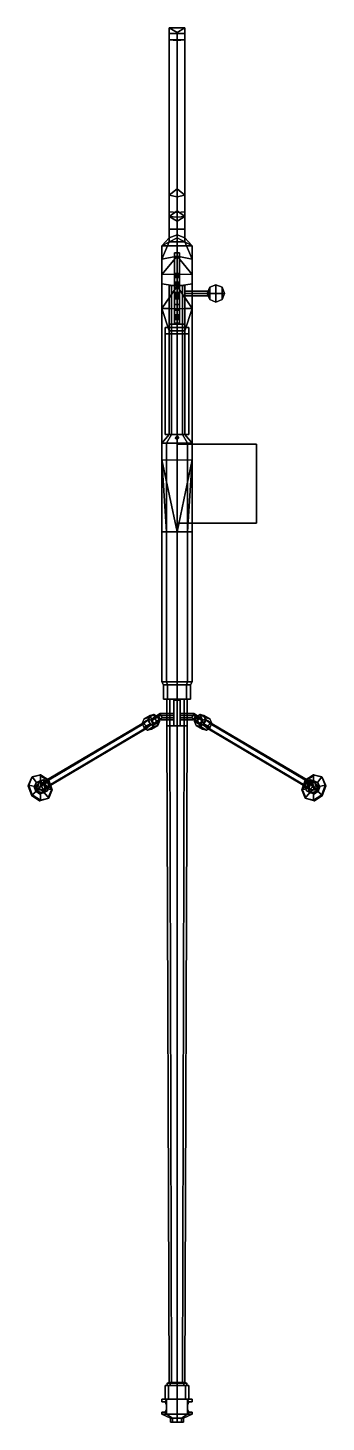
# Model space of a CAD drawing. Header units: millimetres. Extents: x -3 to 3, y -68 to 53.
# Drawn here: x -1.88 to 1.88, y 10.8 to 28.39 of the extents above; entities that cross this region are included whole.
import ezdxf

# ---------------------------------------------------------------- set-up
doc = ezdxf.new("R2010")
doc.units = ezdxf.units.MM

msp = doc.modelspace()

# ---------------------------------------------------------------- linework, layer by layer
for points in [[(-0.1, 26.07, 37.77), (-0.1, 26.07, 37.77), (-0.1, 28.39, 37.58), (-0.1, 28.32, 37.33)], [(-0.1, 26.07, 37.77), (0, 26.06, 37.83), (0, 28.33, 37.67), (-0.1, 28.39, 37.58)], [(-0.1, 28.32, 37.33), (-0.1, 28.39, 37.58), (0.1, 28.39, 37.58), (0.1, 28.32, 37.33)], [(-0.1, 28.39, 37.58), (0, 28.33, 37.67), (0, 28.33, 37.67), (0.1, 28.39, 37.58)], [(-0.1, 26.28, 37.22), (-0.1, 26.07, 37.77), (-0.1, 28.32, 37.33), (-0.1, 28.24, 36.63)], [(-0.1, 28.24, 36.63), (-0.1, 28.32, 37.33), (0.1, 28.32, 37.33), (0.1, 28.24, 36.63)], [(0.1, 28.39, 37.58), (0, 28.33, 37.67), (0, 26.06, 37.83), (0.1, 26.07, 37.77)], [(0.1, 28.32, 37.33), (0.1, 28.39, 37.58), (0.1, 26.07, 37.77)], [(0.1, 28.24, 36.63), (0.1, 28.32, 37.33), (0.1, 26.07, 37.77), (0.1, 26.28, 37.22)], [(0, 26.36, 37.08), (-0.1, 26.28, 37.22), (-0.1, 28.24, 36.63), (0, 28.23, 36.57)], [(0, 28.23, 36.57), (-0.1, 28.24, 36.63), (0.1, 28.24, 36.63), (0, 28.23, 36.57)], [(0, 28.23, 36.57), (0.1, 28.24, 36.63), (0.1, 26.28, 37.22), (0, 26.36, 37.08)], [(0, 26.26, 37.08), (-0.1, 26.28, 37.22), (-0.1, 26.28, 37.22), (0, 26.36, 37.08)], [(-0.1, 26.01, 37.05), (-0.1, 25.74, 37.62), (-0.1, 26.07, 37.77), (-0.1, 26.28, 37.22)], [(0, 26.08, 36.96), (-0.1, 26.01, 37.05), (-0.1, 26.28, 37.22), (0, 26.26, 37.08)], [(0, 26.36, 37.08), (0.1, 26.28, 37.22), (0.1, 26.28, 37.22), (0, 26.26, 37.08)], [(0, 26.26, 37.08), (0.1, 26.28, 37.22), (0.1, 26.01, 37.05), (0, 26.08, 36.96)], [(0.1, 26.28, 37.22), (0.1, 26.07, 37.77), (0.1, 25.74, 37.62), (0.1, 26.01, 37.05)], [(0, 26, 36.93), (-0.1, 26.01, 37.05), (-0.1, 26.01, 37.05), (0, 26.08, 36.96)], [(-0.1, 25.74, 37.62), (0, 25.78, 37.71), (0, 26.06, 37.83), (-0.1, 26.07, 37.77)], [(0, 26.08, 36.96), (0.1, 26.01, 37.05), (0.1, 26.01, 37.05), (0, 26, 36.93)], [(0.1, 26.07, 37.77), (0, 26.06, 37.83), (0, 25.78, 37.71), (0.1, 25.74, 37.62)], [(-0.1, 25.85, 37.24), (-0.1, 25.74, 37.62), (-0.1, 25.74, 37.62), (-0.1, 26.01, 37.05)], [(0, 25.85, 37.09), (-0.1, 25.85, 37.24), (-0.1, 26.01, 37.05), (0, 25.95, 36.95)], [(0, 25.95, 36.95), (-0.1, 26.01, 37.05), (-0.1, 26.01, 37.05), (0, 26, 36.93)], [(0, 25.95, 36.95), (0.1, 26.01, 37.05), (0.1, 25.85, 37.24), (0, 25.85, 37.09)], [(0, 26, 36.93), (0.1, 26.01, 37.05), (0.1, 26.01, 37.05), (0, 25.95, 36.95)], [(0.1, 26.01, 37.05), (0.1, 25.74, 37.62), (0.1, 25.74, 37.62), (0.1, 25.85, 37.24)], [(-0.19, 25.64, 37.67), (0, 25.74, 37.71), (0, 25.78, 37.71), (-0.1, 25.74, 37.62)], [(0, 25.74, 37.71), (-0.19, 25.64, 37.67), (-0.19, 25.64, 37.67), (0, 25.64, 37.73)], [(-0.1, 25.74, 37.62), (-0.1, 25.69, 37.35), (-0.19, 25.47, 37.43), (-0.19, 25.64, 37.67)], [(0, 25.51, 37.3), (-0.19, 25.47, 37.43), (-0.1, 25.69, 37.35), (0, 25.69, 37.24)], [(-0.1, 25.69, 37.35), (-0.1, 25.74, 37.62), (-0.1, 25.74, 37.62), (-0.1, 25.85, 37.24)], [(0, 25.69, 37.24), (-0.1, 25.69, 37.35), (-0.1, 25.85, 37.24), (0, 25.85, 37.09)], [(0, 25.85, 37.09), (0.1, 25.85, 37.24), (0.1, 25.69, 37.35), (0, 25.69, 37.24)], [(0.1, 25.74, 37.62), (0, 25.78, 37.71), (0, 25.74, 37.71), (0.19, 25.64, 37.67)], [(0.19, 25.64, 37.67), (0, 25.74, 37.71), (0, 25.64, 37.73), (0.19, 25.64, 37.67)], [(0, 25.69, 37.24), (0.1, 25.69, 37.35), (0.19, 25.47, 37.43), (0, 25.51, 37.3)], [(0.1, 25.85, 37.24), (0.1, 25.74, 37.62), (0.1, 25.74, 37.62), (0.1, 25.69, 37.35)], [(0.1, 25.69, 37.35), (0.1, 25.74, 37.62), (0.19, 25.64, 37.67), (0.19, 25.47, 37.43)], [(-0.19, 25.64, 37.67), (-0.19, 25.47, 37.43), (-0.19, 25.28, 37.36), (-0.19, 25.16, 37.86)], [(0, 25.64, 37.73), (-0.19, 25.64, 37.67), (-0.19, 25.16, 37.86), (0, 25.13, 37.94)], [(0, 25.51, 37.3), (0.19, 25.28, 37.36), (0.19, 25.28, 37.36), (-0.19, 25.28, 37.36)], [(0, 25.51, 37.3), (-0.19, 25.28, 37.36), (-0.19, 25.28, 37.36), (-0.19, 25.47, 37.43)], [(0, 25.55, 38.06), (-0.03, 25.55, 38.03), (-0.03, 25.14, 38.03), (0, 25.14, 38.06)], [(-0.03, 25.55, 38.03), (0, 25.55, 38), (0, 25.14, 38), (-0.03, 25.14, 38.03)], [(0.03, 25.55, 38.03), (0, 25.55, 38), (-0.03, 25.55, 38.03), (0, 25.55, 38.06)], [(0.19, 25.64, 37.67), (0, 25.64, 37.73), (0, 25.13, 37.94), (0.19, 25.16, 37.86)], [(0.03, 25.55, 38.03), (0, 25.55, 38.06), (0, 25.14, 38.06), (0.03, 25.14, 38.03)], [(0, 25.55, 38), (0.03, 25.55, 38.03), (0.03, 25.14, 38.03), (0, 25.14, 38)], [(0, 25.51, 37.3), (0.19, 25.47, 37.43), (0.19, 25.47, 37.43), (0.19, 25.28, 37.36)], [(0.19, 25.47, 37.43), (0.19, 25.64, 37.67), (0.19, 25.16, 37.86), (0.19, 25.28, 37.36)], [(-0.19, 25.16, 37.86), (-0.19, 25.28, 37.36), (-0.19, 24.61, 37.42), (-0.19, 24.85, 38)], [(0, 25.13, 37.94), (-0.19, 25.16, 37.86), (-0.19, 24.85, 38)], [(-0.03, 25.27, 37.17), (-0.03, 25.27, 37.24), (-0.03, 25.29, 37.25), (-0.03, 25.29, 37.16)], [(-0.03, 25.25, 37.11), (-0.03, 25.27, 37.17), (-0.03, 25.29, 37.16), (-0.03, 25.26, 37.09)], [(-0.03, 25.27, 37.24), (-0.03, 25.24, 37.29), (-0.03, 25.27, 37.29), (-0.03, 25.29, 37.25)], [(-0.03, 25.29, 37.16), (-0.03, 25.29, 37.25), (0.03, 25.29, 37.25), (0.03, 25.29, 37.16)], [(-0.03, 25.26, 37.09), (-0.03, 25.29, 37.16), (0.03, 25.29, 37.16), (0.03, 25.26, 37.09)], [(-0.03, 25.29, 37.25), (-0.03, 25.27, 37.29), (0.03, 25.27, 37.29), (0.03, 25.29, 37.25)], [(-0.03, 25.24, 37.29), (-0.03, 25.18, 37.34), (-0.03, 25.28, 37.36), (-0.03, 25.27, 37.29)], [(-0.03, 24.9, 37.38), (-0.03, 24.665, 37.415), (-0.03, 25.28, 37.36), (-0.03, 25.02, 37.37)], [(-0.03, 25.18, 37.34), (-0.03, 25.02, 37.37), (-0.03, 25.28, 37.36), (-0.03, 25.18, 37.34)], [(-0.03, 25.27, 37.29), (-0.03, 25.28, 37.36), (0.03, 25.28, 37.36), (0.03, 25.27, 37.29)], [(-0.03, 25.24, 37.29), (-0.03, 25.27, 37.24), (0.03, 25.27, 37.24), (0.03, 25.24, 37.29)], [(-0.03, 25.27, 37.24), (-0.03, 25.27, 37.17), (0.03, 25.27, 37.17), (0.03, 25.27, 37.24)], [(-0.03, 25.27, 37.17), (-0.03, 25.25, 37.11), (0.03, 25.25, 37.11), (0.03, 25.27, 37.17)], [(-0.03, 25.15, 37.06), (-0.03, 25.25, 37.11), (-0.03, 25.26, 37.09), (-0.03, 25.17, 37.03)], [(-0.03, 25.17, 37.03), (-0.03, 25.26, 37.09), (0.03, 25.26, 37.09), (0.03, 25.17, 37.03)], [(-0.03, 25.25, 37.11), (-0.03, 25.15, 37.06), (0.03, 25.15, 37.06), (0.03, 25.25, 37.11)], [(-0.03, 25.18, 37.34), (-0.03, 25.24, 37.29), (0.03, 25.24, 37.29), (0.03, 25.18, 37.34)], [(-0.03, 25.02, 37.37), (-0.03, 25.18, 37.34), (0.03, 25.18, 37.34), (0.03, 25.02, 37.37)], [(-0.03, 24.83, 37.08), (-0.03, 25.15, 37.06), (-0.03, 25.17, 37.03), (-0.03, 24.83, 37.05)], [(-0.03, 24.83, 37.05), (-0.03, 25.17, 37.03), (0.03, 25.17, 37.03), (0.03, 24.83, 37.05)], [(0.19, 25.16, 37.86), (0, 25.13, 37.94), (0.19, 24.85, 38)], [(0.03, 25.29, 37.16), (0.03, 25.29, 37.25), (0.03, 25.27, 37.24), (0.03, 25.27, 37.17)], [(0.03, 25.26, 37.09), (0.03, 25.29, 37.16), (0.03, 25.27, 37.17), (0.03, 25.25, 37.11)], [(0.03, 25.29, 37.25), (0.03, 25.27, 37.29), (0.03, 25.24, 37.29), (0.03, 25.27, 37.24)], [(0.03, 25.27, 37.29), (0.03, 25.28, 37.36), (0.03, 25.18, 37.34), (0.03, 25.24, 37.29)], [(0.03, 25.02, 37.37), (0.03, 25.28, 37.36), (0.03, 24.665, 37.415), (0.03, 24.9, 37.38)], [(0.03, 25.18, 37.34), (0.03, 25.28, 37.36), (0.03, 25.02, 37.37), (0.03, 25.18, 37.34)], [(0.03, 25.17, 37.03), (0.03, 25.26, 37.09), (0.03, 25.25, 37.11), (0.03, 25.15, 37.06)], [(0.03, 24.83, 37.05), (0.03, 25.17, 37.03), (0.03, 25.15, 37.06), (0.03, 24.83, 37.08)], [(0.19, 25.28, 37.36), (0.19, 25.16, 37.86), (0.19, 24.85, 38), (0.19, 24.61, 37.42)], [(0, 25.13, 37.94), (-0.19, 24.85, 38), (0.19, 24.85, 38)], [(-0.071, 25.14, 38.171), (-0.1, 25.14, 38.1), (-0.1, 24.65, 38.1), (-0.071, 24.65, 38.171)], [(-0.1, 25.14, 38.1), (-0.1, 25.14, 38), (-0.1, 24.57, 38), (-0.1, 24.65, 38.1)], [(0.1, 25.14, 38.1), (0.1, 25.14, 38), (-0.1, 25.14, 38), (-0.1, 25.14, 38.1)], [(0.071, 25.14, 38.171), (0.1, 25.14, 38.1), (-0.1, 25.14, 38.1), (-0.071, 25.14, 38.171)], [(0, 25.14, 38.2), (-0.071, 25.14, 38.171), (-0.071, 24.65, 38.171), (0, 24.65, 38.2)], [(0, 25.14, 38.2), (0.071, 25.14, 38.171), (-0.071, 25.14, 38.171), (0, 25.14, 38.2)], [(-0.03, 25.15, 37.06), (-0.03, 24.83, 37.08), (0.03, 24.83, 37.08), (0.03, 25.15, 37.06)], [(-0.03, 25.01, 37.26), (-0.03, 24.97, 37.34), (-0.03, 25.02, 37.37), (-0.03, 25.05, 37.3)], [(-0.03, 25.01, 37.2), (-0.03, 25.01, 37.26), (-0.03, 25.05, 37.3), (-0.03, 25.05, 37.25)], [(-0.03, 24.99, 37.14), (-0.03, 25.01, 37.2), (-0.03, 25.05, 37.25), (-0.03, 25.04, 37.17)], [(-0.03, 25.04, 37.17), (-0.03, 25.05, 37.25), (0.03, 25.05, 37.25), (0.03, 25.04, 37.17)], [(-0.03, 25.05, 37.25), (-0.03, 25.05, 37.3), (0.03, 25.05, 37.3), (0.03, 25.05, 37.25)], [(-0.03, 25.05, 37.3), (-0.03, 25.02, 37.37), (0.03, 25.02, 37.37), (0.03, 25.05, 37.3)], [(-0.03, 24.99, 37.11), (-0.03, 24.99, 37.14), (-0.03, 25.04, 37.17)], [(-0.03, 24.99, 37.11), (-0.03, 25.04, 37.17), (0.03, 25.04, 37.17), (0.03, 24.99, 37.11)], [(-0.03, 24.97, 37.34), (-0.03, 24.9, 37.38), (-0.03, 25.02, 37.37), (-0.03, 24.97, 37.34)], [(-0.03, 24.97, 37.34), (-0.03, 25.01, 37.26), (0.03, 25.01, 37.26), (0.03, 24.97, 37.34)], [(0.071, 25.14, 38.171), (0, 25.14, 38.2), (0, 24.65, 38.2), (0.071, 24.65, 38.171)], [(0.03, 25.05, 37.3), (0.03, 25.02, 37.37), (0.03, 24.97, 37.34), (0.03, 25.01, 37.26)], [(0.03, 25.05, 37.25), (0.03, 25.05, 37.3), (0.03, 25.01, 37.26), (0.03, 25.01, 37.2)], [(0.03, 25.04, 37.17), (0.03, 25.05, 37.25), (0.03, 25.01, 37.2), (0.03, 24.99, 37.14)], [(0.03, 25.04, 37.17), (0.03, 25.04, 37.17), (0.03, 24.99, 37.14), (0.03, 24.99, 37.11)], [(0.03, 24.97, 37.34), (0.03, 25.02, 37.37), (0.03, 24.9, 37.38), (0.03, 24.97, 37.34)], [(0.1, 25.14, 38.1), (0.071, 25.14, 38.171), (0.071, 24.65, 38.171), (0.1, 24.65, 38.1)], [(0.1, 25.14, 38), (0.1, 25.14, 38.1), (0.1, 24.65, 38.1), (0.1, 24.57, 38)], [(0.4, 25.04, 38.06), (0.4, 25.07, 38.03), (0.1, 25.07, 38.03), (0.1, 25.04, 38.06)], [(0.4, 25.07, 38.03), (0.4, 25.04, 38), (0.1, 25.04, 38), (0.1, 25.07, 38.03)], [(0.4, 25.01, 38.03), (0.4, 25.04, 38.06), (0.1, 25.04, 38.06), (0.1, 25.01, 38.03)], [(0.4, 25.04, 38), (0.4, 25.01, 38.03), (0.1, 25.01, 38.03), (0.1, 25.04, 38)], [(0.38, 25.04, 38.03), (0.412, 25.118, 38.03), (0.412, 25.04, 37.952), (0.38, 25.04, 38.03)], [(0.38, 25.04, 38.03), (0.412, 25.04, 38.108), (0.412, 25.118, 38.03), (0.38, 25.04, 38.03)], [(0.38, 25.04, 38.03), (0.412, 25.04, 37.952), (0.412, 24.962, 38.03), (0.38, 25.04, 38.03)], [(0.38, 25.04, 38.03), (0.412, 24.962, 38.03), (0.412, 25.04, 38.108), (0.38, 25.04, 38.03)], [(0.412, 25.118, 38.03), (0.49, 25.15, 38.03), (0.49, 25.04, 37.92), (0.412, 25.04, 37.952)], [(0.412, 25.04, 38.108), (0.49, 25.04, 38.14), (0.49, 25.15, 38.03), (0.412, 25.118, 38.03)], [(0.412, 25.04, 37.952), (0.49, 25.04, 37.92), (0.49, 24.93, 38.03), (0.412, 24.962, 38.03)], [(0.412, 24.962, 38.03), (0.49, 24.93, 38.03), (0.49, 25.04, 38.14), (0.412, 25.04, 38.108)], [(0.49, 25.15, 38.03), (0.568, 25.118, 38.03), (0.568, 25.04, 37.952), (0.49, 25.04, 37.92)], [(0.49, 25.04, 38.14), (0.568, 25.04, 38.108), (0.568, 25.118, 38.03), (0.49, 25.15, 38.03)], [(0.49, 25.04, 37.92), (0.568, 25.04, 37.952), (0.568, 24.962, 38.03), (0.49, 24.93, 38.03)], [(0.49, 24.93, 38.03), (0.568, 24.962, 38.03), (0.568, 25.04, 38.108), (0.49, 25.04, 38.14)], [(0.568, 25.118, 38.03), (0.6, 25.04, 38.03), (0.6, 25.04, 38.03), (0.568, 25.04, 37.952)], [(0.568, 25.04, 38.108), (0.6, 25.04, 38.03), (0.6, 25.04, 38.03), (0.568, 25.118, 38.03)], [(0.568, 25.04, 37.952), (0.6, 25.04, 38.03), (0.6, 25.04, 38.03), (0.568, 24.962, 38.03)], [(0.568, 24.962, 38.03), (0.6, 25.04, 38.03), (0.6, 25.04, 38.03), (0.568, 25.04, 38.108)], [(-0.19, 24.85, 38), (-0.19, 22.94, 37.51), (-0.19, 22.03, 37.77), (-0.19, 22.03, 38)], [(-0.19, 24.85, 38), (-0.19, 24.61, 37.42), (-0.19, 23.25, 37.51), (-0.19, 24.85, 38)], [(-0.19, 24.85, 38), (-0.19, 23.25, 37.51), (-0.19, 22.94, 37.51), (-0.19, 24.85, 38)], [(-0.1, 24.57, 38), (-0.19, 24.85, 38), (-0.19, 23.15, 38), (-0.1, 23.26, 38)], [(-0.1, 24.85, 38), (-0.19, 24.85, 38), (-0.19, 24.85, 38), (-0.1, 24.57, 38)], [(-0.03, 24.9, 37.38), (-0.03, 24.97, 37.34), (0.03, 24.97, 37.34), (0.03, 24.9, 37.38)], [(-0.03, 24.9, 37.38), (-0.03, 24.9, 37.38), (-0.03, 24.83, 37.38), (-0.03, 24.665, 37.415)], [(-0.03, 24.83, 37.38), (-0.03, 24.9, 37.38), (0.03, 24.9, 37.38), (0.03, 24.83, 37.38)], [(-0.03, 24.77, 37.11), (-0.03, 24.83, 37.08), (-0.03, 24.83, 37.05), (-0.03, 24.75, 37.1)], [(-0.03, 24.83, 37.38), (-0.03, 24.76, 37.32), (-0.03, 24.73, 37.32), (-0.03, 24.73, 37.35)], [(-0.03, 24.83, 37.38), (-0.03, 24.83, 37.38), (-0.03, 24.73, 37.35), (-0.03, 24.665, 37.415)], [(-0.03, 24.75, 37.1), (-0.03, 24.83, 37.05), (0.03, 24.83, 37.05), (0.03, 24.75, 37.1)], [(-0.03, 24.83, 37.08), (-0.03, 24.77, 37.11), (0.03, 24.77, 37.11), (0.03, 24.83, 37.08)], [(-0.03, 24.76, 37.32), (-0.03, 24.83, 37.38), (0.03, 24.83, 37.38), (0.03, 24.76, 37.32)], [(0.03, 24.665, 37.415), (0.03, 24.83, 37.38), (0.03, 24.9, 37.38)], [(0.03, 24.75, 37.1), (0.03, 24.83, 37.05), (0.03, 24.83, 37.08), (0.03, 24.77, 37.11)], [(0.03, 24.73, 37.35), (0.03, 24.73, 37.32), (0.03, 24.76, 37.32), (0.03, 24.83, 37.38)], [(0.03, 24.665, 37.415), (0.03, 24.73, 37.35), (0.03, 24.83, 37.38)], [(0.19, 24.85, 38), (0.1, 24.57, 38), (0.1, 23.26, 38), (0.19, 23.15, 38)], [(0.19, 24.85, 38), (0.1, 24.85, 38), (0.1, 24.57, 38), (0.19, 24.85, 38)], [(0.19, 22.94, 37.51), (0.19, 24.85, 38), (0.19, 22.03, 38), (0.19, 22.03, 37.77)], [(0.19, 24.61, 37.42), (0.19, 24.85, 38), (0.19, 24.85, 38), (0.19, 23.25, 37.51)], [(0.19, 23.25, 37.51), (0.19, 24.85, 38), (0.19, 24.85, 38), (0.19, 22.94, 37.51)], [(-0.071, 24.65, 38.191), (-0.1, 24.65, 38.12), (-0.1, 24.57, 38.12), (-0.071, 24.57, 38.191)], [(-0.1, 24.65, 38.12), (-0.1, 24.65, 38.1), (-0.1, 24.57, 38), (-0.1, 24.57, 38.12)], [(-0.071, 24.65, 38.171), (-0.1, 24.65, 38.1), (-0.1, 24.65, 38.12), (-0.071, 24.65, 38.191)], [(0, 24.65, 38.22), (-0.071, 24.65, 38.191), (-0.071, 24.57, 38.191), (0, 24.57, 38.22)], [(0, 24.65, 38.2), (-0.071, 24.65, 38.171), (-0.071, 24.65, 38.191), (0, 24.65, 38.22)], [(-0.03, 24.73, 37.17), (-0.03, 24.77, 37.11), (-0.03, 24.75, 37.1), (-0.03, 24.71, 37.17)], [(-0.03, 24.77, 37.11), (-0.03, 24.73, 37.17), (0.03, 24.73, 37.17), (0.03, 24.77, 37.11)], [(-0.03, 24.76, 37.32), (-0.03, 24.73, 37.25), (-0.03, 24.71, 37.26), (-0.03, 24.73, 37.32)], [(-0.03, 24.73, 37.25), (-0.03, 24.76, 37.32), (0.03, 24.76, 37.32), (0.03, 24.73, 37.25)], [(-0.03, 24.71, 37.17), (-0.03, 24.75, 37.1), (0.03, 24.75, 37.1), (0.03, 24.71, 37.17)], [(-0.03, 24.73, 37.25), (-0.03, 24.73, 37.17), (-0.03, 24.71, 37.17), (-0.03, 24.71, 37.26)], [(-0.03, 24.73, 37.32), (-0.03, 24.71, 37.26), (0.03, 24.71, 37.26), (0.03, 24.73, 37.32)], [(-0.03, 24.73, 37.35), (-0.03, 24.73, 37.32), (0.03, 24.73, 37.32), (0.03, 24.73, 37.35)], [(-0.03, 24.665, 37.415), (-0.03, 24.73, 37.35), (0.03, 24.73, 37.35), (0.03, 24.665, 37.415)], [(-0.03, 24.73, 37.17), (-0.03, 24.73, 37.25), (0.03, 24.73, 37.25), (0.03, 24.73, 37.17)], [(-0.03, 24.71, 37.26), (-0.03, 24.71, 37.17), (0.03, 24.71, 37.17), (0.03, 24.71, 37.26)], [(0.071, 24.65, 38.191), (0, 24.65, 38.22), (0, 24.57, 38.22), (0.071, 24.57, 38.191)], [(0.071, 24.65, 38.171), (0, 24.65, 38.2), (0, 24.65, 38.22), (0.071, 24.65, 38.191)], [(0.03, 24.71, 37.17), (0.03, 24.75, 37.1), (0.03, 24.77, 37.11), (0.03, 24.73, 37.17)], [(0.03, 24.73, 37.32), (0.03, 24.71, 37.26), (0.03, 24.73, 37.25), (0.03, 24.76, 37.32)], [(0.03, 24.71, 37.26), (0.03, 24.71, 37.17), (0.03, 24.73, 37.17), (0.03, 24.73, 37.25)], [(0.1, 24.65, 38.12), (0.071, 24.65, 38.191), (0.071, 24.57, 38.191), (0.1, 24.57, 38.12)], [(0.1, 24.65, 38.1), (0.071, 24.65, 38.171), (0.071, 24.65, 38.191), (0.1, 24.65, 38.12)], [(0.1, 24.65, 38.1), (0.1, 24.65, 38.12), (0.1, 24.57, 38.12), (0.1, 24.57, 38)], [(-0.15, 24.61, 37.42), (-0.15, 24.53, 37.07), (-0.15, 23.26, 37.29), (-0.15, 23.26, 37.51)], [(-0.15, 24.61, 37.42), (-0.15, 24.61, 37.07), (-0.15, 24.53, 37.07)], [(-0.15, 24.53, 37.07), (-0.15, 24.61, 37.07), (0.15, 24.61, 37.07), (0.15, 24.53, 37.07)], [(-0.15, 24.61, 37.07), (-0.15, 24.61, 37.42), (0.15, 24.61, 37.42), (0.15, 24.61, 37.07)], [(-0.15, 23.26, 37.29), (-0.15, 24.53, 37.07), (0.15, 24.53, 37.07), (0.15, 23.26, 37.29)], [(-0.071, 24.57, 38.101), (-0.1, 24.57, 38.03), (-0.1, 23.26, 38.03), (-0.071, 23.26, 38.101)], [(-0.1, 24.57, 38.03), (-0.1, 24.57, 38), (-0.1, 23.26, 38), (-0.1, 23.26, 38.03)], [(-0.071, 24.57, 38.191), (-0.1, 24.57, 38.12), (-0.1, 24.57, 38.03), (-0.071, 24.57, 38.101)], [(0, 24.57, 38.13), (-0.071, 24.57, 38.101), (-0.071, 23.26, 38.101), (0, 23.26, 38.13)], [(0, 24.57, 38.22), (-0.071, 24.57, 38.191), (-0.071, 24.57, 38.101), (0, 24.57, 38.13)], [(0.071, 24.57, 38.101), (0, 24.57, 38.13), (0, 23.26, 38.13), (0.071, 23.26, 38.101)], [(0.071, 24.57, 38.191), (0, 24.57, 38.22), (0, 24.57, 38.13), (0.071, 24.57, 38.101)], [(0.1, 24.57, 38.03), (0.071, 24.57, 38.101), (0.071, 23.26, 38.101), (0.1, 23.26, 38.03)], [(0.1, 24.57, 38.12), (0.071, 24.57, 38.191), (0.071, 24.57, 38.101), (0.1, 24.57, 38.03)], [(0.1, 24.57, 38), (0.1, 24.57, 38.03), (0.1, 23.26, 38.03), (0.1, 23.26, 38)], [(0.15, 24.53, 37.07), (0.15, 24.61, 37.42), (0.15, 23.26, 37.51), (0.15, 23.26, 37.29)], [(0.15, 24.61, 37.07), (0.15, 24.61, 37.42), (0.15, 24.53, 37.07)], [(-0.1, 23.26, 38.03), (-0.1, 23.26, 38), (-0.19, 23.15, 38), (-0.19, 23.15, 38.04)], [(-0.071, 23.26, 38.101), (-0.1, 23.26, 38.03), (-0.19, 23.15, 38.04), (-0.134, 23.15, 38.174)], [(-0.15, 23.26, 37.51), (-0.15, 23.26, 37.29), (0.15, 23.26, 37.29), (0.15, 23.26, 37.51)], [(0, 23.26, 38.13), (-0.071, 23.26, 38.101), (-0.134, 23.15, 38.174), (0, 23.15, 38.23)], [(0, 23.245, 37.36), (-0.025, 23.22, 37.36), (-0.025, 23.22, 37.51), (0, 23.245, 37.51)], [(-0.025, 23.22, 37.36), (0, 23.245, 37.36), (0.025, 23.22, 37.36), (0, 23.195, 37.36)], [(-0.025, 23.22, 37.36), (0, 23.195, 37.36), (0, 23.195, 37.51), (-0.025, 23.22, 37.51)], [(0.071, 23.26, 38.101), (0, 23.26, 38.13), (0, 23.15, 38.23), (0.134, 23.15, 38.174)], [(0.025, 23.22, 37.36), (0, 23.245, 37.36), (0, 23.245, 37.51), (0.025, 23.22, 37.51)], [(0, 23.195, 37.36), (0.025, 23.22, 37.36), (0.025, 23.22, 37.51), (0, 23.195, 37.51)], [(0.1, 23.26, 38.03), (0.071, 23.26, 38.101), (0.134, 23.15, 38.174), (0.19, 23.15, 38.04)], [(0.1, 23.26, 38), (0.1, 23.26, 38.03), (0.19, 23.15, 38.04), (0.19, 23.15, 38)], [(-0.134, 23.15, 38.174), (-0.19, 23.15, 38.04), (-0.19, 22.03, 38.04), (-0.134, 22.03, 38.174)], [(-0.19, 23.15, 38.04), (-0.19, 23.15, 38), (-0.19, 22.03, 38), (-0.19, 22.03, 38.04)], [(0, 23.15, 38.23), (-0.134, 23.15, 38.174), (-0.134, 22.03, 38.174), (0, 22.03, 38.23)], [(0.134, 23.15, 38.174), (0, 23.15, 38.23), (0, 22.03, 38.23), (0.134, 22.03, 38.174)], [(1, 23.14, -11.9), (1, 23.14, -12.9), (0, 23.14, -12.9), (0, 23.14, -11.9)], [(1, 23.14, -12.9), (1, 22.14, -12.9), (0, 22.14, -12.9), (0, 23.14, -12.9)], [(0, 23.14, -12.9), (0, 22.14, -12.9), (0, 22.14, -11.9), (0, 23.14, -11.9)], [(0, 23.14, -11.9), (0, 22.14, -11.9), (1, 22.14, -11.9), (1, 23.14, -11.9)], [(0.19, 23.15, 38.04), (0.134, 23.15, 38.174), (0.134, 22.03, 38.174), (0.19, 22.03, 38.04)], [(0.19, 23.15, 38), (0.19, 23.15, 38.04), (0.19, 22.03, 38.04), (0.19, 22.03, 38)], [(1, 22.14, -11.9), (1, 22.14, -12.9), (1, 23.14, -12.9), (1, 23.14, -11.9)], [(-0.19, 22.94, 37.51), (-0.19, 22.94, 37.51), (0, 22.03, 37.58), (-0.134, 22.03, 37.636)], [(-0.19, 22.94, 37.51), (-0.19, 22.94, 37.51), (-0.134, 22.03, 37.636), (-0.19, 22.03, 37.77)], [(-0.19, 22.94, 37.51), (-0.19, 22.94, 37.51), (0.19, 22.94, 37.51), (0, 22.03, 37.58)], [(0.19, 22.94, 37.51), (0.19, 22.94, 37.51), (0.134, 22.03, 37.636), (0, 22.03, 37.58)], [(0.19, 22.94, 37.51), (0.19, 22.94, 37.51), (0.19, 22.03, 37.77), (0.134, 22.03, 37.636)], [(-0.134, 22.03, 38.214), (-0.19, 22.03, 38.08), (-0.19, 20.14, 37.97), (-0.134, 20.14, 38.104)], [(-0.19, 22.03, 37.77), (-0.134, 22.03, 37.636), (-0.134, 20.14, 37.766), (-0.19, 20.14, 37.9)], [(-0.19, 22.03, 38), (-0.19, 22.03, 37.77), (-0.19, 20.14, 37.9), (-0.19, 20.14, 37.97)], [(-0.19, 22.03, 38.08), (-0.19, 22.03, 38), (-0.19, 20.14, 37.97)], [(0, 22.03, 38.27), (-0.134, 22.03, 38.214), (-0.134, 20.14, 38.104), (0, 20.14, 38.16)], [(-0.134, 22.03, 37.636), (0, 22.03, 37.58), (0, 20.14, 37.71), (-0.134, 20.14, 37.766)], [(0, 22.14, -11.9), (0, 22.14, -12.9), (1, 22.14, -12.9), (1, 22.14, -11.9)], [(0.134, 22.03, 38.214), (0, 22.03, 38.27), (0, 20.14, 38.16), (0.134, 20.14, 38.104)], [(0, 22.03, 37.58), (0.134, 22.03, 37.636), (0.134, 20.14, 37.766), (0, 20.14, 37.71)], [(0.19, 22.03, 38.08), (0.134, 22.03, 38.214), (0.134, 20.14, 38.104), (0.19, 20.14, 37.97)], [(0.134, 22.03, 37.636), (0.19, 22.03, 37.77), (0.19, 20.14, 37.9), (0.134, 20.14, 37.766)], [(0.19, 22.03, 37.77), (0.19, 22.03, 38), (0.19, 20.14, 37.97), (0.19, 20.14, 37.9)], [(0.19, 22.03, 38), (0.19, 22.03, 38.08), (0.19, 20.14, 37.97)], [(-0.134, 20.14, 38.104), (-0.19, 20.14, 37.97), (-0.17, 20.1, 37.97), (-0.12, 20.1, 38.09)], [(-0.19, 20.14, 37.9), (-0.134, 20.14, 37.766), (-0.12, 20.1, 37.85), (-0.17, 20.1, 37.97)], [(-0.19, 20.14, 37.97), (-0.19, 20.14, 37.9), (-0.17, 20.1, 37.97)], [(-0.12, 20.1, 38.09), (-0.17, 20.1, 37.97), (-0.17, 19.92, 37.97), (-0.12, 19.92, 38.09)], [(-0.17, 20.1, 37.97), (-0.12, 20.1, 37.85), (-0.12, 19.92, 37.85), (-0.17, 19.92, 37.97)], [(0, 20.14, 38.16), (-0.134, 20.14, 38.104), (-0.12, 20.1, 38.09), (0, 20.1, 38.14)], [(-0.134, 20.14, 37.766), (0, 20.14, 37.71), (0, 20.1, 37.8), (-0.12, 20.1, 37.85)], [(0, 20.1, 38.14), (-0.12, 20.1, 38.09), (-0.12, 19.92, 38.09), (0, 19.92, 38.14)], [(-0.12, 20.1, 37.85), (0, 20.1, 37.8), (0, 19.92, 37.8), (-0.12, 19.92, 37.85)], [(0.134, 20.14, 38.104), (0, 20.14, 38.16), (0, 20.1, 38.14), (0.12, 20.1, 38.09)], [(0, 20.14, 37.71), (0.134, 20.14, 37.766), (0.12, 20.1, 37.85), (0, 20.1, 37.8)], [(0.12, 20.1, 38.09), (0, 20.1, 38.14), (0, 19.92, 38.14), (0.12, 19.92, 38.09)], [(0, 20.1, 37.8), (0.12, 20.1, 37.85), (0.12, 19.92, 37.85), (0, 19.92, 37.8)], [(0.19, 20.14, 37.97), (0.134, 20.14, 38.104), (0.12, 20.1, 38.09), (0.17, 20.1, 37.97)], [(0.134, 20.14, 37.766), (0.19, 20.14, 37.9), (0.17, 20.1, 37.97), (0.12, 20.1, 37.85)], [(0.17, 20.1, 37.97), (0.12, 20.1, 38.09), (0.12, 19.92, 38.09), (0.17, 19.92, 37.97)], [(0.12, 20.1, 37.85), (0.17, 20.1, 37.97), (0.17, 19.92, 37.97), (0.12, 19.92, 37.85)], [(0.19, 20.14, 37.9), (0.19, 20.14, 37.97), (0.17, 20.1, 37.97)], [(-0.12, 19.92, 38.09), (-0.17, 19.92, 37.97), (-0.13, 19.92, 37.97), (-0.092, 19.92, 38.062)], [(-0.17, 19.92, 37.97), (-0.12, 19.92, 37.85), (-0.092, 19.92, 37.878), (-0.13, 19.92, 37.97)], [(-0.092, 19.92, 38.062), (-0.13, 19.92, 37.97), (-0.13, 19.585, 37.97), (-0.092, 19.585, 38.062)], [(-0.13, 19.92, 37.97), (-0.092, 19.92, 37.878), (-0.092, 19.585, 37.878), (-0.13, 19.585, 37.97)], [(0, 19.92, 38.14), (-0.12, 19.92, 38.09), (-0.092, 19.92, 38.062), (0, 19.92, 38.1)], [(-0.12, 19.92, 37.85), (0, 19.92, 37.8), (0, 19.92, 37.84), (-0.092, 19.92, 37.878)], [(0, 19.92, 38.1), (-0.092, 19.92, 38.062), (-0.092, 19.585, 38.062), (0, 19.585, 38.1)], [(-0.092, 19.92, 37.878), (0, 19.92, 37.84), (0, 19.585, 37.84), (-0.092, 19.585, 37.878)], [(-0.04, 19.91, 37.857), (-0.04, 19.91, 37.63), (-0.04, 19.585, 37.63), (-0.04, 19.585, 37.857)], [(-0.04, 19.91, 37.63), (0.04, 19.91, 37.63), (0.04, 19.585, 37.63), (-0.04, 19.585, 37.63)], [(-0.04, 19.91, 37.63), (-0.04, 19.91, 37.857), (0, 19.91, 37.84), (0.04, 19.91, 37.63)], [(0, 19.92, 37.8), (0.12, 19.92, 37.85), (0.092, 19.92, 37.878), (0, 19.92, 37.84)], [(0.12, 19.92, 38.09), (0, 19.92, 38.14), (0, 19.92, 38.1), (0.092, 19.92, 38.062)], [(0.092, 19.92, 38.062), (0, 19.92, 38.1), (0, 19.585, 38.1), (0.092, 19.585, 38.062)], [(0, 19.92, 37.84), (0.092, 19.92, 37.878), (0.092, 19.585, 37.878), (0, 19.585, 37.84)], [(0.04, 19.91, 37.63), (0, 19.91, 37.84), (0.04, 19.91, 37.857), (0.04, 19.91, 37.63)], [(0.04, 19.91, 37.63), (0.04, 19.91, 37.857), (0.04, 19.585, 37.857), (0.04, 19.585, 37.63)], [(0.12, 19.92, 37.85), (0.17, 19.92, 37.97), (0.13, 19.92, 37.97), (0.092, 19.92, 37.878)], [(0.17, 19.92, 37.97), (0.12, 19.92, 38.09), (0.092, 19.92, 38.062), (0.13, 19.92, 37.97)], [(0.13, 19.92, 37.97), (0.092, 19.92, 38.062), (0.092, 19.585, 38.062), (0.13, 19.585, 37.97)], [(0.092, 19.92, 37.878), (0.13, 19.92, 37.97), (0.13, 19.585, 37.97), (0.092, 19.585, 37.878)], [(-0.419, 19.668, 37.467), (-0.439, 19.619, 37.497), (-0.359, 19.666, 37.627), (-0.339, 19.715, 37.597)], [(-0.37, 19.68, 37.432), (-0.419, 19.668, 37.467), (-0.339, 19.715, 37.597), (-0.29, 19.728, 37.562)], [(-0.321, 19.649, 37.414), (-0.37, 19.68, 37.432), (-0.29, 19.728, 37.562), (-0.241, 19.696, 37.544)], [(-0.339, 19.715, 37.597), (-0.359, 19.666, 37.627), (-0.339, 19.609, 37.636), (-0.29, 19.577, 37.617)], [(-0.29, 19.728, 37.562), (-0.339, 19.715, 37.597), (-0.29, 19.577, 37.617), (-0.241, 19.59, 37.583)], [(-0.29, 19.69, 37.576), (-0.325, 19.659, 37.609), (-0.233, 19.714, 37.758), (-0.21, 19.738, 37.706)], [(-0.325, 19.659, 37.609), (-0.29, 19.615, 37.603), (-0.21, 19.662, 37.734), (-0.233, 19.714, 37.758)], [(-0.255, 19.646, 37.571), (-0.29, 19.69, 37.576), (-0.21, 19.738, 37.706), (-0.187, 19.686, 37.682)], [(-0.241, 19.696, 37.544), (-0.29, 19.728, 37.562), (-0.241, 19.59, 37.583), (-0.221, 19.639, 37.552)], [(-0.04, 19.714, 37.758), (-0.04, 19.738, 37.706), (-0.21, 19.738, 37.706), (-0.233, 19.714, 37.758)], [(-0.04, 19.662, 37.734), (-0.04, 19.714, 37.758), (-0.233, 19.714, 37.758), (-0.21, 19.662, 37.734)], [(-0.04, 19.738, 37.706), (-0.04, 19.686, 37.682), (-0.187, 19.686, 37.682), (-0.21, 19.738, 37.706)], [(0.04, 19.738, 37.706), (0.04, 19.714, 37.758), (0.233, 19.714, 37.758), (0.21, 19.738, 37.706)], [(0.04, 19.686, 37.682), (0.04, 19.738, 37.706), (0.21, 19.738, 37.706), (0.187, 19.686, 37.682)], [(0.04, 19.714, 37.758), (0.04, 19.662, 37.734), (0.21, 19.662, 37.734), (0.233, 19.714, 37.758)], [(0.29, 19.69, 37.576), (0.255, 19.646, 37.571), (0.187, 19.686, 37.682), (0.21, 19.738, 37.706)], [(0.325, 19.659, 37.609), (0.29, 19.69, 37.576), (0.21, 19.738, 37.706), (0.233, 19.714, 37.758)], [(0.29, 19.615, 37.603), (0.325, 19.659, 37.609), (0.233, 19.714, 37.758), (0.21, 19.662, 37.734)], [(0.37, 19.68, 37.432), (0.321, 19.649, 37.414), (0.241, 19.696, 37.544), (0.29, 19.728, 37.562)], [(0.29, 19.577, 37.617), (0.339, 19.609, 37.636), (0.29, 19.728, 37.562), (0.241, 19.696, 37.544)], [(0.419, 19.668, 37.467), (0.37, 19.68, 37.432), (0.29, 19.728, 37.562), (0.339, 19.715, 37.597)], [(0.339, 19.609, 37.636), (0.359, 19.666, 37.627), (0.339, 19.715, 37.597), (0.29, 19.728, 37.562)], [(0.439, 19.619, 37.497), (0.419, 19.668, 37.467), (0.339, 19.715, 37.597), (0.359, 19.666, 37.627)], [(-1.68, 18.876, 35.31), (-1.723, 18.838, 35.351), (-0.413, 19.614, 37.483), (-0.37, 19.652, 37.442)], [(-1.723, 18.838, 35.351), (-1.68, 18.782, 35.345), (-0.37, 19.558, 37.477), (-0.413, 19.614, 37.483)], [(-1.637, 18.821, 35.304), (-1.68, 18.876, 35.31), (-0.37, 19.652, 37.442), (-0.327, 19.597, 37.436)], [(-1.68, 18.782, 35.345), (-1.637, 18.821, 35.304), (-0.327, 19.597, 37.436), (-0.37, 19.558, 37.477)], [(-0.439, 19.619, 37.497), (-0.419, 19.562, 37.506), (-0.339, 19.609, 37.636), (-0.359, 19.666, 37.627)], [(-0.419, 19.562, 37.506), (-0.37, 19.53, 37.487), (-0.29, 19.577, 37.617), (-0.339, 19.609, 37.636)], [(-0.37, 19.53, 37.487), (-0.321, 19.542, 37.452), (-0.241, 19.59, 37.583), (-0.29, 19.577, 37.617)], [(-0.301, 19.592, 37.422), (-0.321, 19.649, 37.414), (-0.241, 19.696, 37.544), (-0.221, 19.639, 37.552)], [(-0.321, 19.542, 37.452), (-0.301, 19.592, 37.422), (-0.221, 19.639, 37.552), (-0.241, 19.59, 37.583)], [(-0.29, 19.615, 37.603), (-0.255, 19.646, 37.571), (-0.187, 19.686, 37.682), (-0.21, 19.662, 37.734)], [(-0.04, 19.686, 37.682), (-0.04, 19.662, 37.734), (-0.21, 19.662, 37.734), (-0.187, 19.686, 37.682)], [(-0.071, 11.3, 37.899), (-0.1, 11.3, 37.97), (-0.13, 19.585, 37.97), (-0.092, 19.585, 37.878)], [(-0.1, 11.3, 37.97), (-0.071, 11.3, 38.041), (-0.092, 19.585, 38.062), (-0.13, 19.585, 37.97)], [(0, 11.3, 37.87), (-0.071, 11.3, 37.899), (-0.092, 19.585, 37.878), (0, 19.585, 37.84)], [(-0.071, 11.3, 38.041), (0, 11.3, 38.07), (0, 19.585, 38.1), (-0.092, 19.585, 38.062)], [(0.04, 19.585, 37.63), (0.04, 19.585, 37.857), (0, 19.585, 37.84), (-0.04, 19.585, 37.63)], [(-0.04, 19.585, 37.63), (0, 19.585, 37.84), (-0.04, 19.585, 37.857), (-0.04, 19.585, 37.63)], [(0.071, 11.3, 37.899), (0, 11.3, 37.87), (0, 19.585, 37.84), (0.092, 19.585, 37.878)], [(0, 11.3, 38.07), (0.071, 11.3, 38.041), (0.092, 19.585, 38.062), (0, 19.585, 38.1)], [(0.04, 19.662, 37.734), (0.04, 19.686, 37.682), (0.187, 19.686, 37.682), (0.21, 19.662, 37.734)], [(0.1, 11.3, 37.97), (0.071, 11.3, 37.899), (0.092, 19.585, 37.878), (0.13, 19.585, 37.97)], [(0.071, 11.3, 38.041), (0.1, 11.3, 37.97), (0.13, 19.585, 37.97), (0.092, 19.585, 38.062)], [(0.255, 19.646, 37.571), (0.29, 19.615, 37.603), (0.21, 19.662, 37.734), (0.187, 19.686, 37.682)], [(0.321, 19.649, 37.414), (0.301, 19.592, 37.422), (0.221, 19.639, 37.552), (0.241, 19.696, 37.544)], [(0.241, 19.59, 37.583), (0.29, 19.577, 37.617), (0.241, 19.696, 37.544), (0.221, 19.639, 37.552)], [(0.301, 19.592, 37.422), (0.321, 19.542, 37.452), (0.241, 19.59, 37.583), (0.221, 19.639, 37.552)], [(0.321, 19.542, 37.452), (0.37, 19.53, 37.487), (0.29, 19.577, 37.617), (0.241, 19.59, 37.583)], [(0.37, 19.53, 37.487), (0.419, 19.562, 37.506), (0.339, 19.609, 37.636), (0.29, 19.577, 37.617)], [(1.68, 18.876, 35.31), (1.637, 18.821, 35.304), (0.327, 19.597, 37.436), (0.37, 19.652, 37.442)], [(1.637, 18.821, 35.304), (1.68, 18.782, 35.345), (0.37, 19.558, 37.477), (0.327, 19.597, 37.436)], [(0.419, 19.562, 37.506), (0.439, 19.619, 37.497), (0.359, 19.666, 37.627), (0.339, 19.609, 37.636)], [(1.723, 18.838, 35.351), (1.68, 18.876, 35.31), (0.37, 19.652, 37.442), (0.413, 19.614, 37.483)], [(1.68, 18.782, 35.345), (1.723, 18.838, 35.351), (0.413, 19.614, 37.483), (0.37, 19.558, 37.477)], [(-1.834, 18.933, 35.261), (-1.877, 18.829, 35.326), (-1.867, 18.835, 35.342), (-1.824, 18.939, 35.278)], [(-1.877, 18.829, 35.326), (-1.834, 18.707, 35.344), (-1.824, 18.713, 35.36), (-1.867, 18.835, 35.342)], [(-1.824, 18.939, 35.278), (-1.867, 18.835, 35.342), (-1.789, 18.819, 35.3), (-1.769, 18.868, 35.27)], [(-1.867, 18.835, 35.342), (-1.824, 18.713, 35.36), (-1.769, 18.762, 35.308), (-1.789, 18.819, 35.3)], [(-1.73, 18.959, 35.188), (-1.834, 18.933, 35.261), (-1.824, 18.939, 35.278), (-1.72, 18.965, 35.204)], [(-1.72, 18.965, 35.204), (-1.824, 18.939, 35.278), (-1.769, 18.868, 35.27), (-1.72, 18.881, 35.235)], [(-1.799, 18.813, 35.284), (-1.779, 18.862, 35.253), (-1.78, 18.77, 35.165)], [(-1.769, 18.868, 35.27), (-1.789, 18.819, 35.3), (-1.749, 18.843, 35.365), (-1.729, 18.892, 35.335)], [(-1.789, 18.819, 35.3), (-1.769, 18.762, 35.308), (-1.729, 18.786, 35.373), (-1.749, 18.843, 35.365)], [(-1.779, 18.862, 35.253), (-1.73, 18.875, 35.219), (-1.78, 18.77, 35.165)], [(-1.73, 18.875, 35.219), (-1.681, 18.843, 35.2), (-1.78, 18.77, 35.165)], [(-1.681, 18.843, 35.2), (-1.661, 18.786, 35.208), (-1.78, 18.77, 35.165)], [(-1.72, 18.881, 35.235), (-1.769, 18.868, 35.27), (-1.729, 18.892, 35.335), (-1.68, 18.904, 35.3)], [(-1.729, 18.892, 35.335), (-1.749, 18.843, 35.365), (-1.729, 18.786, 35.373), (-1.68, 18.754, 35.355)], [(-1.626, 18.892, 35.148), (-1.73, 18.959, 35.188), (-1.72, 18.965, 35.204), (-1.616, 18.898, 35.165)], [(-1.68, 18.904, 35.3), (-1.729, 18.892, 35.335), (-1.68, 18.754, 35.355), (-1.631, 18.766, 35.32)], [(-1.616, 18.898, 35.165), (-1.72, 18.965, 35.204), (-1.72, 18.881, 35.235), (-1.671, 18.849, 35.216)], [(-1.671, 18.849, 35.216), (-1.72, 18.881, 35.235), (-1.68, 18.904, 35.3), (-1.631, 18.873, 35.282)], [(-1.631, 18.873, 35.282), (-1.68, 18.904, 35.3), (-1.631, 18.766, 35.32), (-1.611, 18.815, 35.29)], [(-1.573, 18.776, 35.182), (-1.616, 18.898, 35.165), (-1.671, 18.849, 35.216), (-1.651, 18.792, 35.225)], [(-1.651, 18.792, 35.225), (-1.671, 18.849, 35.216), (-1.631, 18.873, 35.282), (-1.611, 18.815, 35.29)], [(-1.583, 18.77, 35.166), (-1.626, 18.892, 35.148), (-1.616, 18.898, 35.165), (-1.573, 18.776, 35.182)], [(1.626, 18.892, 35.148), (1.583, 18.77, 35.166), (1.573, 18.776, 35.182), (1.616, 18.898, 35.165)], [(1.616, 18.898, 35.165), (1.573, 18.776, 35.182), (1.651, 18.792, 35.225), (1.671, 18.849, 35.216)], [(1.671, 18.849, 35.216), (1.651, 18.792, 35.225), (1.611, 18.815, 35.29), (1.631, 18.873, 35.282)], [(1.631, 18.766, 35.32), (1.68, 18.754, 35.355), (1.631, 18.873, 35.282), (1.611, 18.815, 35.29)], [(1.73, 18.959, 35.188), (1.626, 18.892, 35.148), (1.616, 18.898, 35.165), (1.72, 18.965, 35.204)], [(1.72, 18.965, 35.204), (1.616, 18.898, 35.165), (1.671, 18.849, 35.216), (1.72, 18.881, 35.235)], [(1.72, 18.881, 35.235), (1.671, 18.849, 35.216), (1.631, 18.873, 35.282), (1.68, 18.904, 35.3)], [(1.68, 18.754, 35.355), (1.729, 18.786, 35.373), (1.68, 18.904, 35.3), (1.631, 18.873, 35.282)], [(1.661, 18.786, 35.208), (1.681, 18.843, 35.2), (1.78, 18.77, 35.165)], [(1.769, 18.868, 35.27), (1.72, 18.881, 35.235), (1.68, 18.904, 35.3), (1.729, 18.892, 35.335)], [(1.729, 18.786, 35.373), (1.749, 18.843, 35.365), (1.729, 18.892, 35.335), (1.68, 18.904, 35.3)], [(1.681, 18.843, 35.2), (1.73, 18.875, 35.219), (1.78, 18.77, 35.165)], [(1.834, 18.933, 35.261), (1.73, 18.959, 35.188), (1.72, 18.965, 35.204), (1.824, 18.939, 35.278)], [(1.824, 18.939, 35.278), (1.72, 18.965, 35.204), (1.72, 18.881, 35.235), (1.769, 18.868, 35.27)], [(1.789, 18.819, 35.3), (1.769, 18.868, 35.27), (1.729, 18.892, 35.335), (1.749, 18.843, 35.365)], [(1.769, 18.762, 35.308), (1.789, 18.819, 35.3), (1.749, 18.843, 35.365), (1.729, 18.786, 35.373)], [(1.73, 18.875, 35.219), (1.779, 18.862, 35.253), (1.78, 18.77, 35.165)], [(1.867, 18.835, 35.342), (1.824, 18.939, 35.278), (1.769, 18.868, 35.27), (1.789, 18.819, 35.3)], [(1.824, 18.713, 35.36), (1.867, 18.835, 35.342), (1.789, 18.819, 35.3), (1.769, 18.762, 35.308)], [(1.779, 18.862, 35.253), (1.799, 18.813, 35.284), (1.78, 18.77, 35.165)], [(1.877, 18.829, 35.326), (1.834, 18.933, 35.261), (1.824, 18.939, 35.278), (1.867, 18.835, 35.342)], [(1.834, 18.707, 35.344), (1.877, 18.829, 35.326), (1.867, 18.835, 35.342), (1.824, 18.713, 35.36)], [(-1.834, 18.707, 35.344), (-1.73, 18.64, 35.304), (-1.72, 18.646, 35.32), (-1.824, 18.713, 35.36)], [(-1.824, 18.713, 35.36), (-1.72, 18.646, 35.32), (-1.72, 18.73, 35.29), (-1.769, 18.762, 35.308)], [(-1.779, 18.756, 35.292), (-1.799, 18.813, 35.284), (-1.78, 18.77, 35.165)], [(-1.661, 18.786, 35.208), (-1.681, 18.737, 35.239), (-1.78, 18.77, 35.165)], [(-1.681, 18.737, 35.239), (-1.73, 18.724, 35.273), (-1.78, 18.77, 35.165)], [(-1.73, 18.724, 35.273), (-1.779, 18.756, 35.292), (-1.78, 18.77, 35.165)], [(-1.769, 18.762, 35.308), (-1.72, 18.73, 35.29), (-1.68, 18.754, 35.355), (-1.729, 18.786, 35.373)], [(-1.73, 18.64, 35.304), (-1.626, 18.666, 35.231), (-1.616, 18.672, 35.247), (-1.72, 18.646, 35.32)], [(-1.72, 18.73, 35.29), (-1.671, 18.743, 35.255), (-1.631, 18.766, 35.32), (-1.68, 18.754, 35.355)], [(-1.72, 18.646, 35.32), (-1.616, 18.672, 35.247), (-1.671, 18.743, 35.255), (-1.72, 18.73, 35.29)], [(-1.671, 18.743, 35.255), (-1.651, 18.792, 35.225), (-1.611, 18.815, 35.29), (-1.631, 18.766, 35.32)], [(-1.616, 18.672, 35.247), (-1.573, 18.776, 35.182), (-1.651, 18.792, 35.225), (-1.671, 18.743, 35.255)], [(-1.626, 18.666, 35.231), (-1.583, 18.77, 35.166), (-1.573, 18.776, 35.182), (-1.616, 18.672, 35.247)], [(1.573, 18.776, 35.182), (1.616, 18.672, 35.247), (1.671, 18.743, 35.255), (1.651, 18.792, 35.225)], [(1.583, 18.77, 35.166), (1.626, 18.666, 35.231), (1.616, 18.672, 35.247), (1.573, 18.776, 35.182)], [(1.651, 18.792, 35.225), (1.671, 18.743, 35.255), (1.631, 18.766, 35.32), (1.611, 18.815, 35.29)], [(1.616, 18.672, 35.247), (1.72, 18.646, 35.32), (1.72, 18.73, 35.29), (1.671, 18.743, 35.255)], [(1.626, 18.666, 35.231), (1.73, 18.64, 35.304), (1.72, 18.646, 35.32), (1.616, 18.672, 35.247)], [(1.671, 18.743, 35.255), (1.72, 18.73, 35.29), (1.68, 18.754, 35.355), (1.631, 18.766, 35.32)], [(1.681, 18.737, 35.239), (1.661, 18.786, 35.208), (1.78, 18.77, 35.165)], [(1.72, 18.73, 35.29), (1.769, 18.762, 35.308), (1.729, 18.786, 35.373), (1.68, 18.754, 35.355)], [(1.73, 18.724, 35.273), (1.681, 18.737, 35.239), (1.78, 18.77, 35.165)], [(1.72, 18.646, 35.32), (1.824, 18.713, 35.36), (1.769, 18.762, 35.308), (1.72, 18.73, 35.29)], [(1.73, 18.64, 35.304), (1.834, 18.707, 35.344), (1.824, 18.713, 35.36), (1.72, 18.646, 35.32)], [(1.779, 18.756, 35.292), (1.73, 18.724, 35.273), (1.78, 18.77, 35.165)], [(1.799, 18.813, 35.284), (1.779, 18.756, 35.292), (1.78, 18.77, 35.165)], [(-0.106, 11.26, 38.076), (-0.15, 11.26, 37.97), (-0.15, 11.09, 37.97), (-0.106, 11.09, 38.076)], [(-0.15, 11.26, 37.97), (-0.106, 11.26, 37.864), (-0.106, 11.09, 37.864), (-0.15, 11.09, 37.97)], [(-0.088, 11.26, 38.058), (-0.125, 11.26, 37.97), (-0.15, 11.26, 37.97), (-0.106, 11.26, 38.076)], [(-0.125, 11.26, 37.97), (-0.088, 11.26, 37.882), (-0.106, 11.26, 37.864), (-0.15, 11.26, 37.97)], [(-0.071, 11.3, 38.041), (-0.1, 11.3, 37.97), (-0.125, 11.29, 37.97), (-0.088, 11.29, 38.058)], [(-0.1, 11.3, 37.97), (-0.071, 11.3, 37.899), (-0.088, 11.29, 37.882), (-0.125, 11.29, 37.97)], [(-0.088, 11.29, 38.058), (-0.125, 11.29, 37.97), (-0.125, 11.26, 37.97), (-0.088, 11.26, 38.058)], [(-0.125, 11.29, 37.97), (-0.088, 11.29, 37.882), (-0.088, 11.26, 37.882), (-0.125, 11.26, 37.97)], [(0, 11.26, 38.12), (-0.106, 11.26, 38.076), (-0.106, 11.09, 38.076), (0, 11.09, 38.12)], [(-0.106, 11.26, 37.864), (0, 11.26, 37.82), (0, 11.09, 37.82), (-0.106, 11.09, 37.864)], [(0, 11.26, 38.095), (-0.088, 11.26, 38.058), (-0.106, 11.26, 38.076), (0, 11.26, 38.12)], [(-0.088, 11.26, 37.882), (0, 11.26, 37.845), (0, 11.26, 37.82), (-0.106, 11.26, 37.864)], [(0, 11.3, 38.07), (-0.071, 11.3, 38.041), (-0.088, 11.29, 38.058), (0, 11.29, 38.095)], [(-0.071, 11.3, 37.899), (0, 11.3, 37.87), (0, 11.29, 37.845), (-0.088, 11.29, 37.882)], [(0, 11.29, 38.095), (-0.088, 11.29, 38.058), (-0.088, 11.26, 38.058), (0, 11.26, 38.095)], [(-0.088, 11.29, 37.882), (0, 11.29, 37.845), (0, 11.26, 37.845), (-0.088, 11.26, 37.882)], [(0.071, 11.3, 38.041), (0, 11.3, 38.07), (0, 11.29, 38.095), (0.088, 11.29, 38.058)], [(0, 11.3, 37.87), (0.071, 11.3, 37.899), (0.088, 11.29, 37.882), (0, 11.29, 37.845)], [(0.088, 11.29, 38.058), (0, 11.29, 38.095), (0, 11.26, 38.095), (0.088, 11.26, 38.058)], [(0, 11.29, 37.845), (0.088, 11.29, 37.882), (0.088, 11.26, 37.882), (0, 11.26, 37.845)], [(0.106, 11.26, 38.076), (0, 11.26, 38.12), (0, 11.09, 38.12), (0.106, 11.09, 38.076)], [(0, 11.26, 37.82), (0.106, 11.26, 37.864), (0.106, 11.09, 37.864), (0, 11.09, 37.82)], [(0, 11.26, 37.845), (0.088, 11.26, 37.882), (0.106, 11.26, 37.864), (0, 11.26, 37.82)], [(0.088, 11.26, 38.058), (0, 11.26, 38.095), (0, 11.26, 38.12), (0.106, 11.26, 38.076)], [(0.1, 11.3, 37.97), (0.071, 11.3, 38.041), (0.088, 11.29, 38.058), (0.125, 11.29, 37.97)], [(0.071, 11.3, 37.899), (0.1, 11.3, 37.97), (0.125, 11.29, 37.97), (0.088, 11.29, 37.882)], [(0.125, 11.29, 37.97), (0.088, 11.29, 38.058), (0.088, 11.26, 38.058), (0.125, 11.26, 37.97)], [(0.088, 11.29, 37.882), (0.125, 11.29, 37.97), (0.125, 11.26, 37.97), (0.088, 11.26, 37.882)], [(0.088, 11.26, 37.882), (0.125, 11.26, 37.97), (0.15, 11.26, 37.97), (0.106, 11.26, 37.864)], [(0.125, 11.26, 37.97), (0.088, 11.26, 38.058), (0.106, 11.26, 38.076), (0.15, 11.26, 37.97)], [(0.15, 11.26, 37.97), (0.106, 11.26, 38.076), (0.106, 11.09, 38.076), (0.15, 11.09, 37.97)], [(0.106, 11.26, 37.864), (0.15, 11.26, 37.97), (0.15, 11.09, 37.97), (0.106, 11.09, 37.864)], [(-0.134, 11.09, 38.104), (-0.19, 11.09, 37.97), (-0.19, 11.055, 37.97), (-0.149, 11.055, 38.07)], [(-0.106, 11.09, 38.076), (-0.15, 11.09, 37.97), (-0.19, 11.09, 37.97), (-0.134, 11.09, 38.104)], [(-0.15, 11.09, 37.97), (-0.106, 11.09, 37.864), (-0.134, 11.09, 37.836), (-0.19, 11.09, 37.97)], [(-0.149, 11.055, 37.87), (-0.19, 11.055, 37.97), (-0.19, 11.09, 37.97), (-0.134, 11.09, 37.836)], [(-0.134, 11.09, 38.104), (-0.134, 11.09, 38.104), (-0.149, 11.055, 38.07), (-0.134, 11.015, 38.104)], [(-0.134, 11.015, 37.836), (-0.134, 11.015, 37.836), (-0.149, 11.055, 37.87), (-0.134, 11.09, 37.836)], [(0, 11.09, 38.16), (-0.134, 11.09, 38.104), (-0.134, 10.9, 38.104), (0, 10.9, 38.16)], [(-0.134, 11.09, 37.836), (0, 11.09, 37.78), (0, 10.9, 37.78), (-0.134, 10.9, 37.836)], [(0, 11.09, 38.12), (-0.106, 11.09, 38.076), (-0.134, 11.09, 38.104), (0, 11.09, 38.16)], [(-0.106, 11.09, 37.864), (0, 11.09, 37.82), (0, 11.09, 37.78), (-0.134, 11.09, 37.836)], [(0.134, 11.09, 38.104), (0, 11.09, 38.16), (0, 10.9, 38.16), (0.134, 10.9, 38.104)], [(0, 11.09, 37.78), (0.134, 11.09, 37.836), (0.134, 10.9, 37.836), (0, 10.9, 37.78)], [(0, 11.09, 37.82), (0.106, 11.09, 37.864), (0.134, 11.09, 37.836), (0, 11.09, 37.78)], [(0.106, 11.09, 38.076), (0, 11.09, 38.12), (0, 11.09, 38.16), (0.134, 11.09, 38.104)], [(0.106, 11.09, 37.864), (0.15, 11.09, 37.97), (0.19, 11.09, 37.97), (0.134, 11.09, 37.836)], [(0.15, 11.09, 37.97), (0.106, 11.09, 38.076), (0.134, 11.09, 38.104), (0.19, 11.09, 37.97)], [(0.134, 11.015, 38.104), (0.134, 11.015, 38.104), (0.149, 11.055, 38.07), (0.134, 11.09, 38.104)], [(0.149, 11.055, 38.07), (0.19, 11.055, 37.97), (0.19, 11.09, 37.97), (0.134, 11.09, 38.104)], [(0.134, 11.09, 37.836), (0.134, 11.09, 37.836), (0.149, 11.055, 37.87), (0.134, 11.015, 37.836)], [(0.134, 11.09, 37.836), (0.19, 11.09, 37.97), (0.19, 11.055, 37.97), (0.149, 11.055, 37.87)], [(-0.149, 10.925, 38.07), (-0.19, 10.925, 37.97), (-0.19, 10.9, 37.97), (-0.134, 10.9, 38.104)], [(-0.134, 10.9, 37.836), (-0.19, 10.9, 37.97), (-0.19, 10.925, 37.97), (-0.149, 10.925, 37.87)], [(-0.134, 10.965, 38.104), (-0.134, 10.965, 38.104), (-0.149, 10.925, 38.07), (-0.134, 10.9, 38.104)], [(-0.134, 10.9, 37.836), (-0.134, 10.9, 37.836), (-0.149, 10.925, 37.87), (-0.134, 10.965, 37.836)], [(0.134, 10.9, 38.104), (0.134, 10.9, 38.104), (0.149, 10.925, 38.07), (0.134, 10.965, 38.104)], [(0.134, 10.965, 37.836), (0.134, 10.965, 37.836), (0.149, 10.925, 37.87), (0.134, 10.9, 37.836)], [(0.134, 10.9, 38.104), (0.19, 10.9, 37.97), (0.19, 10.925, 37.97), (0.149, 10.925, 38.07)], [(0.149, 10.925, 37.87), (0.19, 10.925, 37.97), (0.19, 10.9, 37.97), (0.134, 10.9, 37.836)], [(-0.134, 10.9, 38.104), (-0.19, 10.9, 37.97), (-0.08, 10.85, 37.97), (-0.057, 10.85, 38.027)], [(-0.19, 10.9, 37.97), (-0.134, 10.9, 37.836), (-0.057, 10.85, 37.913), (-0.08, 10.85, 37.97)], [(0, 10.9, 38.16), (-0.134, 10.9, 38.104), (-0.057, 10.85, 38.027), (0, 10.85, 38.05)], [(-0.134, 10.9, 37.836), (0, 10.9, 37.78), (0, 10.85, 37.89), (-0.057, 10.85, 37.913)], [(-0.057, 10.85, 38.027), (-0.08, 10.85, 37.97), (-0.08, 10.8, 37.97), (-0.057, 10.8, 38.027)], [(-0.08, 10.85, 37.97), (-0.057, 10.85, 37.913), (-0.057, 10.8, 37.913), (-0.08, 10.8, 37.97)], [(0, 10.8, 38.05), (-0.057, 10.8, 38.027), (-0.08, 10.8, 37.97), (0.057, 10.8, 38.027)], [(0.057, 10.8, 38.027), (-0.08, 10.8, 37.97), (-0.057, 10.8, 37.913), (0.08, 10.8, 37.97)], [(0, 10.85, 38.05), (-0.057, 10.85, 38.027), (-0.057, 10.8, 38.027), (0, 10.8, 38.05)], [(-0.057, 10.85, 37.913), (0, 10.85, 37.89), (0, 10.8, 37.89), (-0.057, 10.8, 37.913)], [(0.08, 10.8, 37.97), (-0.057, 10.8, 37.913), (0, 10.8, 37.89), (0.057, 10.8, 37.913)], [(0.134, 10.9, 38.104), (0, 10.9, 38.16), (0, 10.85, 38.05), (0.057, 10.85, 38.027)], [(0, 10.9, 37.78), (0.134, 10.9, 37.836), (0.057, 10.85, 37.913), (0, 10.85, 37.89)], [(0.057, 10.85, 38.027), (0, 10.85, 38.05), (0, 10.8, 38.05), (0.057, 10.8, 38.027)], [(0, 10.85, 37.89), (0.057, 10.85, 37.913), (0.057, 10.8, 37.913), (0, 10.8, 37.89)], [(0.19, 10.9, 37.97), (0.134, 10.9, 38.104), (0.057, 10.85, 38.027), (0.08, 10.85, 37.97)], [(0.134, 10.9, 37.836), (0.19, 10.9, 37.97), (0.08, 10.85, 37.97), (0.057, 10.85, 37.913)], [(0.08, 10.85, 37.97), (0.057, 10.85, 38.027), (0.057, 10.8, 38.027), (0.08, 10.8, 37.97)], [(0.057, 10.85, 37.913), (0.08, 10.85, 37.97), (0.08, 10.8, 37.97), (0.057, 10.8, 37.913)]]:
    msp.add_3dface(points)

doc.saveas('drawing.dxf')
